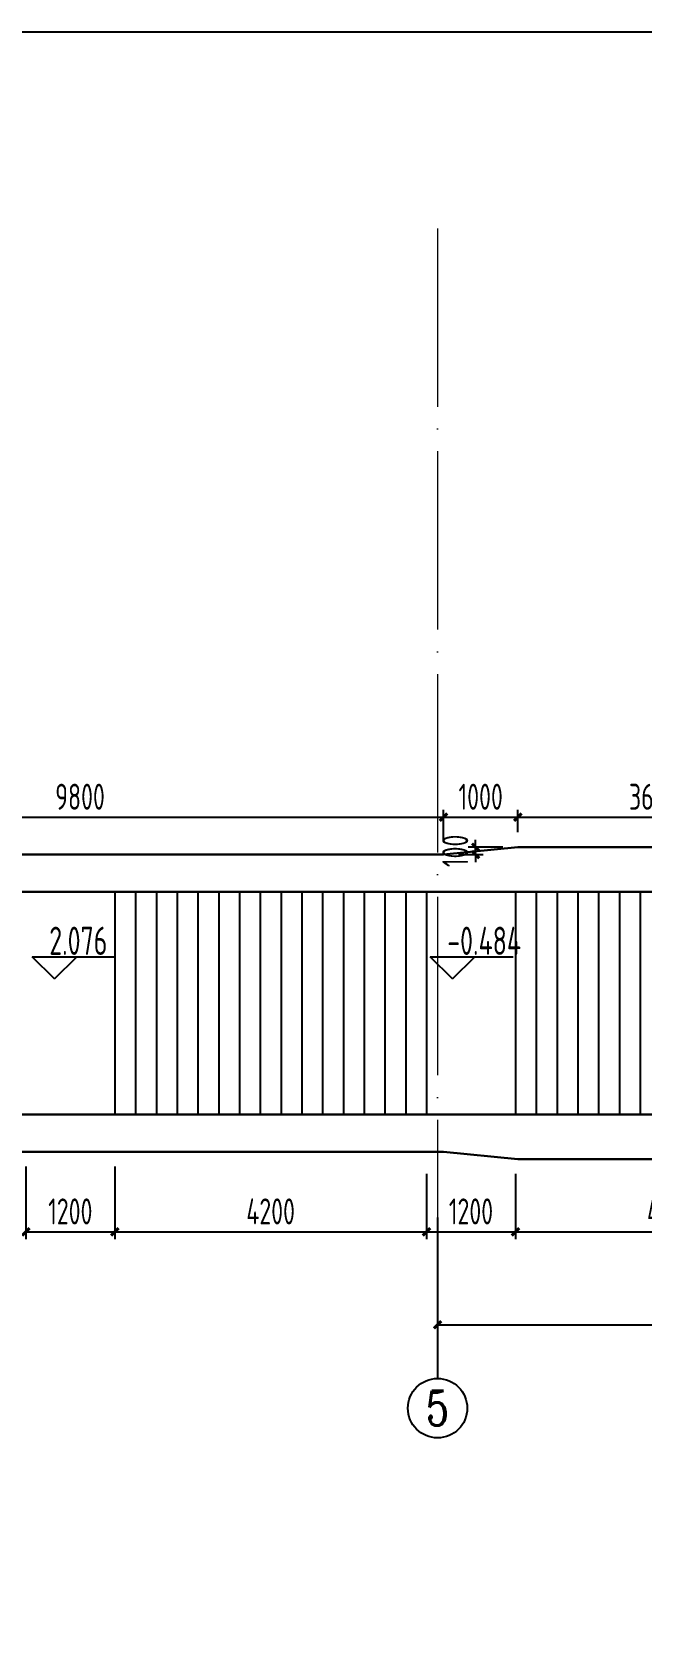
# Model space of a CAD drawing. Header units: millimetres. Extents: x -897614 to 191467, y -439928 to 101803.
# Drawn here: x -15060 to -6839, y -98273 to -76705 of the extents above; entities that cross this region are included whole.
import ezdxf
from ezdxf.enums import TextEntityAlignment as Align

# ---------------------------------------------------------------- set-up
doc = ezdxf.new("R2010")
doc.units = ezdxf.units.MM
doc.header["$LTSCALE"] = 1000
doc.linetypes.add('ACAD_ISO04W100', pattern=[30, 24, -3, 0, -3])
for name, color, linetype in [('AXIS', 3, 'Continuous'), ('DIM_ELEV', 3, 'Continuous'), ('DIM_LEAD', 3, 'Continuous'), ('DIM_SYMB', 3, 'Continuous'), ('STAIR', 2, 'Continuous')]:
    doc.layers.add(name, color=color, linetype=linetype)
for name, color, linetype, lineweight in [('AXIS_TEXT', 7, 'Continuous', 18), ('DOTE', 8, 'ACAD_ISO04W100', 9), ('WALL', 6, 'Continuous', 30)]:
    doc.layers.add(name, color=color, linetype=linetype, lineweight=lineweight)
doc.layers.add('DY', color=1, linetype='Continuous', plot=False)
doc.styles.add('_TCH_AXIS', font='COMPLEX', dxfattribs={"bigfont": 'GBCBIG'})
doc.styles.add('TSSD', font='tssdeng.shx', dxfattribs={"width": 0.7, "bigfont": 'tssdchn.shx'})
doc.dimstyles.new('TSD', dxfattribs={"dimtxt": 350, "dimasz": 100, "dimexe": 100, "dimexo": 200, "dimgap": 100, "dimtad": 1, "dimdec": 0, "dimzin": 0, "dimdsep": 46, "dimtxsty": 'TSSD', "dimblk": 'ARCHTICK', "dimcen": 0.09, "dimclrt": 7, "dimazin": 2, "dimtfac": 1, "dimtdec": 0, "dimtix": 1, "dimtmove": 2, "dimatfit": 3, "dimfxl": 0, "dimtolj": 1, "dimtzin": 0, "dimarcsym": 0})

# ---------------------------------------------------------------- blocks, each defined once
blk = doc.blocks.new('_ArchTick')
at = {"color": 0, "linetype": 'ByBlock', "const_width": 0.4}
blk.add_lwpolyline([(-0.5, -0.5), (0.5, 0.5)], dxfattribs=at)
blk = doc.blocks.new('*D4')
at = {"layer": 'Defpoints', "color": 0, "transparency": 16777216}
for p in [(-9594, -93441), (-1094, -93441), (-1094, -94110)]:
    blk.add_point(p, dxfattribs=at)
at = {"layer": 'DIM_LEAD', "color": 0, "lineweight": -2, "transparency": 16777216}
for p, q in [((-9594, -93641), (-9594, -94210)), ((-1094, -93641), (-1094, -94210)), ((-9594, -94110), (-1094, -94110))]:
    blk.add_line(p, q, dxfattribs=at)
at = {"layer": 'DIM_LEAD', "color": 0, "lineweight": -2, "transparency": 16777216, "xscale": 100, "yscale": 100, "zscale": 100, "rotation": 180}
blk.add_blockref('_ArchTick', (-9594, -94110), dxfattribs=at)
at = {"layer": 'DIM_LEAD', "color": 0, "lineweight": -2, "transparency": 16777216, "xscale": 100, "yscale": 100, "zscale": 100}
blk.add_blockref('_ArchTick', (-1094, -94110), dxfattribs=at)
at = {"layer": 'DIM_LEAD', "color": 7, "transparency": 16777216, "insert": (-5344, -93835), "char_height": 350, "attachment_point": 5, "style": 'TSSD'}
blk.add_mtext('\\A1;8500', dxfattribs=at)
blk = doc.blocks.new('*D9')
at = {"layer": 'Defpoints', "color": 0, "transparency": 16777216}
for p in [(-15144, -91780), (-13944, -91780), (-13944, -92859)]:
    blk.add_point(p, dxfattribs=at)
at = {"layer": 'DIM_LEAD', "color": 0, "lineweight": -2, "transparency": 16777216}
for p, q in [((-15144, -91980), (-15144, -92959)), ((-13944, -91980), (-13944, -92959)), ((-15144, -92859), (-13944, -92859))]:
    blk.add_line(p, q, dxfattribs=at)
at = {"layer": 'DIM_LEAD', "color": 0, "lineweight": -2, "transparency": 16777216, "xscale": 100, "yscale": 100, "zscale": 100, "rotation": 180}
blk.add_blockref('_ArchTick', (-15144, -92859), dxfattribs=at)
at = {"layer": 'DIM_LEAD', "color": 0, "lineweight": -2, "transparency": 16777216, "xscale": 100, "yscale": 100, "zscale": 100}
blk.add_blockref('_ArchTick', (-13944, -92859), dxfattribs=at)
at = {"layer": 'DIM_LEAD', "color": 7, "transparency": 16777216, "insert": (-14544, -92584), "char_height": 350, "attachment_point": 5, "style": 'TSSD'}
blk.add_mtext('\\A1;1200', dxfattribs=at)
blk = doc.blocks.new('*D10')
at = {"layer": 'Defpoints', "color": 0, "transparency": 16777216}
for p in [(-13944, -91780), (-9744, -91876), (-9744, -92859)]:
    blk.add_point(p, dxfattribs=at)
at = {"layer": 'DIM_LEAD', "color": 0, "lineweight": -2, "transparency": 16777216}
for p, q in [((-13944, -91980), (-13944, -92959)), ((-9744, -92076), (-9744, -92959)), ((-13944, -92859), (-9744, -92859))]:
    blk.add_line(p, q, dxfattribs=at)
at = {"layer": 'DIM_LEAD', "color": 0, "lineweight": -2, "transparency": 16777216, "xscale": 100, "yscale": 100, "zscale": 100, "rotation": 180}
blk.add_blockref('_ArchTick', (-13944, -92859), dxfattribs=at)
at = {"layer": 'DIM_LEAD', "color": 0, "lineweight": -2, "transparency": 16777216, "xscale": 100, "yscale": 100, "zscale": 100}
blk.add_blockref('_ArchTick', (-9744, -92859), dxfattribs=at)
at = {"layer": 'DIM_LEAD', "color": 7, "transparency": 16777216, "insert": (-11844, -92584), "char_height": 350, "attachment_point": 5, "style": 'TSSD'}
blk.add_mtext('\\A1;4200', dxfattribs=at)
blk = doc.blocks.new('*D11')
at = {"layer": 'Defpoints', "color": 0, "transparency": 16777216}
for p in [(-9744, -91876), (-8544, -91880), (-8544, -92859)]:
    blk.add_point(p, dxfattribs=at)
at = {"layer": 'DIM_LEAD', "color": 0, "lineweight": -2, "transparency": 16777216}
for p, q in [((-9744, -92076), (-9744, -92959)), ((-8544, -92080), (-8544, -92959)), ((-9744, -92859), (-8544, -92859))]:
    blk.add_line(p, q, dxfattribs=at)
at = {"layer": 'DIM_LEAD', "color": 0, "lineweight": -2, "transparency": 16777216, "xscale": 100, "yscale": 100, "zscale": 100, "rotation": 180}
blk.add_blockref('_ArchTick', (-9744, -92859), dxfattribs=at)
at = {"layer": 'DIM_LEAD', "color": 0, "lineweight": -2, "transparency": 16777216, "xscale": 100, "yscale": 100, "zscale": 100}
blk.add_blockref('_ArchTick', (-8544, -92859), dxfattribs=at)
at = {"layer": 'DIM_LEAD', "color": 7, "transparency": 16777216, "insert": (-9144, -92584), "char_height": 350, "attachment_point": 5, "style": 'TSSD'}
blk.add_mtext('\\A1;1200', dxfattribs=at)
blk = doc.blocks.new('*D12')
at = {"layer": 'Defpoints', "color": 0, "transparency": 16777216}
for p in [(-8544, -91880), (-4344, -91880, 0), (-4344, -92859)]:
    blk.add_point(p, dxfattribs=at)
at = {"layer": 'DIM_LEAD', "color": 0, "lineweight": -2, "transparency": 16777216}
for p, q in [((-8544, -92080), (-8544, -92959)), ((-4344, -92080), (-4344, -92959)), ((-8544, -92859), (-4344, -92859))]:
    blk.add_line(p, q, dxfattribs=at)
at = {"layer": 'DIM_LEAD', "color": 0, "lineweight": -2, "transparency": 16777216, "xscale": 100, "yscale": 100, "zscale": 100, "rotation": 180}
blk.add_blockref('_ArchTick', (-8544, -92859), dxfattribs=at)
at = {"layer": 'DIM_LEAD', "color": 0, "lineweight": -2, "transparency": 16777216, "xscale": 100, "yscale": 100, "zscale": 100}
blk.add_blockref('_ArchTick', (-4344, -92859), dxfattribs=at)
at = {"layer": 'DIM_LEAD', "color": 7, "transparency": 16777216, "insert": (-6444, -92584), "char_height": 350, "attachment_point": 5, "style": 'TSSD'}
blk.add_mtext('\\A1;4200', dxfattribs=at)
blk = doc.blocks.new('*D429')
at = {"layer": 'Defpoints', "color": 0, "transparency": 16777216}
for p in [(-9513, -87276), (-19313, -87780), (-9513, -87780)]:
    blk.add_point(p, dxfattribs=at)
at = {"layer": 'DIM_LEAD', "color": 0, "lineweight": -2, "transparency": 16777216}
for p, q in [((-19313, -87580), (-19313, -87176)), ((-19313, -87276), (-9513, -87276)), ((-9513, -87580), (-9513, -87176))]:
    blk.add_line(p, q, dxfattribs=at)
at = {"layer": 'DIM_LEAD', "color": 0, "lineweight": -2, "transparency": 16777216, "xscale": 100, "yscale": 100, "zscale": 100, "rotation": 180}
blk.add_blockref('_ArchTick', (-19313, -87276), dxfattribs=at)
at = {"layer": 'DIM_LEAD', "color": 0, "lineweight": -2, "transparency": 16777216, "xscale": 100, "yscale": 100, "zscale": 100}
blk.add_blockref('_ArchTick', (-9513, -87276), dxfattribs=at)
at = {"layer": 'DIM_LEAD', "color": 7, "transparency": 16777216, "insert": (-14413, -87001), "char_height": 350, "attachment_point": 5, "style": 'TSSD'}
blk.add_mtext('\\A1;9800', dxfattribs=at)
blk = doc.blocks.new('*D430')
at = {"layer": 'Defpoints', "color": 0, "transparency": 16777216}
for p in [(-8513, -87276), (-8513, -87680, 0), (-9513, -87780)]:
    blk.add_point(p, dxfattribs=at)
at = {"layer": 'DIM_LEAD', "color": 0, "lineweight": -2, "transparency": 16777216}
for p, q in [((-9513, -87580), (-9513, -87176)), ((-9513, -87276), (-8513, -87276)), ((-8513, -87480), (-8513, -87176))]:
    blk.add_line(p, q, dxfattribs=at)
at = {"layer": 'DIM_LEAD', "color": 0, "lineweight": -2, "transparency": 16777216, "xscale": 100, "yscale": 100, "zscale": 100, "rotation": 180}
blk.add_blockref('_ArchTick', (-9513, -87276), dxfattribs=at)
at = {"layer": 'DIM_LEAD', "color": 0, "lineweight": -2, "transparency": 16777216, "xscale": 100, "yscale": 100, "zscale": 100}
blk.add_blockref('_ArchTick', (-8513, -87276), dxfattribs=at)
at = {"layer": 'DIM_LEAD', "color": 7, "transparency": 16777216, "insert": (-9013, -87001), "char_height": 350, "attachment_point": 5, "style": 'TSSD'}
blk.add_mtext('\\A1;1000', dxfattribs=at)
blk = doc.blocks.new('*D431')
at = {"layer": 'Defpoints', "color": 0, "transparency": 16777216}
for p in [(-4894, -87276), (-8513, -87680, 0), (-4894, -87680, 0)]:
    blk.add_point(p, dxfattribs=at)
at = {"layer": 'DIM_LEAD', "color": 0, "lineweight": -2, "transparency": 16777216}
for p, q in [((-8513, -87480), (-8513, -87176)), ((-8513, -87276), (-4894, -87276)), ((-4894, -87480), (-4894, -87176))]:
    blk.add_line(p, q, dxfattribs=at)
at = {"layer": 'DIM_LEAD', "color": 0, "lineweight": -2, "transparency": 16777216, "xscale": 100, "yscale": 100, "zscale": 100, "rotation": 180}
blk.add_blockref('_ArchTick', (-8513, -87276), dxfattribs=at)
at = {"layer": 'DIM_LEAD', "color": 0, "lineweight": -2, "transparency": 16777216, "xscale": 100, "yscale": 100, "zscale": 100}
blk.add_blockref('_ArchTick', (-4894, -87276), dxfattribs=at)
at = {"layer": 'DIM_LEAD', "color": 7, "transparency": 16777216, "insert": (-6703, -87001), "char_height": 350, "attachment_point": 5, "style": 'TSSD'}
blk.add_mtext('\\A1;3619', dxfattribs=at)
blk = doc.blocks.new('*D432')
at = {"layer": 'Defpoints', "color": 0, "transparency": 16777216}
for p in [(-9081, -87680), (-8513, -87680, 0), (-9513, -87780, 0)]:
    blk.add_point(p, dxfattribs=at)
at = {"layer": 'DIM_LEAD', "color": 0, "lineweight": -2, "transparency": 16777216}
for p, q in [((-8713, -87680), (-9181, -87680)), ((-9081, -87680), (-9081, -87580)), ((-9081, -87780), (-9081, -87680)), ((-9313, -87780), (-8981, -87780)), ((-9081, -87780), (-9081, -87880))]:
    blk.add_line(p, q, dxfattribs=at)
at = {"layer": 'DIM_LEAD', "color": 0, "lineweight": -2, "transparency": 16777216, "xscale": 100, "yscale": 100, "zscale": 100}
for p, rotation in [((-9081, -87680), 270), ((-9081, -87780), 90)]:
    blk.add_blockref('_ArchTick', p, dxfattribs=dict(at, rotation=rotation))
at = {"layer": 'DIM_LEAD', "color": 7, "transparency": 16777216, "insert": (-9356, -87730), "char_height": 350, "attachment_point": 5, "rotation": 90, "style": 'TSSD'}
blk.add_mtext('\\A1;100', dxfattribs=at)

msp = doc.modelspace()

# ---------------------------------------------------------------- linework, layer by layer
at = {"layer": 'AXIS'}
msp.add_line((-9593.73288, -92664.79536), (-9593.73288, -94833.3384), dxfattribs=at)
msp.add_circle((-9593.73288, -95233.3384), 400, dxfattribs=at)
at = {"layer": 'DIM_ELEV'}
for p, q in [((-14756.95154, -89454.73673), (-15056.95154, -89154.73673)), ((-15056.95154, -89154.73673), (-13940.45154, -89154.73673)), ((-14756.95154, -89454.73673), (-14456.95154, -89154.73673)), ((-9392.38464, -89454.73673), (-9692.38464, -89154.73673)), ((-9692.38464, -89154.73673), (-8575.88464, -89154.73673)), ((-9392.38464, -89454.73673), (-9092.38464, -89154.73673))]:
    msp.add_line(p, q, dxfattribs=at)
at = {"layer": 'DIM_SYMB'}
msp.add_lwpolyline([(-4287.863, -89620.63828, 0, 0, 0), (-24358.07618, -89620.63828, 160, 0, 0), (-24867.18676, -89620.63822, 0, 0, 0)], format="xyseb", dxfattribs=at)
at = {"layer": 'DOTE', "ltscale": 0.1}
msp.add_line((-9593.73288, -79349.71048), (-9593.73288, -93609.64972), dxfattribs=at)
at = {"layer": 'DY'}
msp.add_lwpolyline([(-36900.37084, -118705.40674), (37349.62916, -118705.40674), (37349.62916, -76705.40674), (-36900.37084, -76705.40674)], close=True, dxfattribs=at)
at = {"layer": 'STAIR'}
for p, q in [((-13943.7947, -88280.09444), (-13943.7947, -91280.09444)), ((-13663.7947, -88280.09444), (-13663.7947, -91280.09444)), ((-13383.7947, -88280.09444), (-13383.7947, -91280.09444)), ((-13103.7947, -88280.09444), (-13103.7947, -91280.09444)), ((-12823.7947, -88280.09444), (-12823.7947, -91280.09444)), ((-12543.7947, -88280.09444), (-12543.7947, -91280.09444)), ((-12263.7947, -88280.09444), (-12263.7947, -91280.09444)), ((-11983.7947, -88280.09444), (-11983.7947, -91280.09444)), ((-11703.7947, -88280.09444), (-11703.7947, -91280.09444)), ((-11423.7947, -88280.09444), (-11423.7947, -91280.09444)), ((-11143.7947, -88280.09444), (-11143.7947, -91280.09444)), ((-10863.7947, -88280.09444), (-10863.7947, -91280.09444)), ((-10583.7947, -88280.09444), (-10583.7947, -91280.09444)), ((-10303.7947, -88280.09444), (-10303.7947, -91280.09444)), ((-10023.7947, -88280.09444), (-10023.7947, -91280.09444)), ((-9743.7947, -88280.09444), (-9743.7947, -91280.09444)), ((-8543.7947, -88280.09444), (-8543.7947, -91280.09444)), ((-8263.7947, -88280.09444), (-8263.7947, -91280.09444)), ((-7983.7947, -88280.09444), (-7983.7947, -91280.09444)), ((-7703.7947, -88280.09444), (-7703.7947, -91280.09444)), ((-7423.7947, -88280.09444), (-7423.7947, -91280.09444)), ((-7143.7947, -88280.09444), (-7143.7947, -91280.09444)), ((-6863.7947, -88280.09444), (-6863.7947, -91280.09444))]:
    msp.add_line(p, q, dxfattribs=at)
at = {"layer": 'WALL'}
for p, q in [((-9512.92186, -87780.11617, 0), (-8512.70691, -87680.09469, 0)), ((-8512.70691, -87680.09469, 0), (-4893.7947, -87680.09477)), ((-19312.70691, -87780.11602, 0), (-9512.92186, -87780.11617, 0)), ((-25603.7947, -88280.09442), (-4293.7947, -88280.09478)), ((-25603.7947, -91280.09408), (24516.1251, -91280.09325)), ((-19312.70691, -91780.07252, 0), (-9512.92186, -91780.0723, 0)), ((-9512.92186, -91780.0723, 0), (-8512.70691, -91880.09378, 0)), ((-8512.70691, -91880.09378, 0), (7487.29007, -91880.0941, 0))]:
    msp.add_line(p, q, dxfattribs=at)

# ---------------------------------------------------------------- texts
at = {"layer": 'AXIS_TEXT', "style": '_TCH_AXIS'}
msp.add_text('5', height=465.94816, dxfattribs=at).set_placement((-9749.04894, -95466.31248), (-9438.41683, -95466.31248), align=Align.FIT)
at = {"layer": 'DIM_ELEV', "style": 'TSSD', "width": 0.7}
for s, p in [('2.076', (-14827.60824, -89130.64168)), ('-0.484', (-9463.04135, -89130.64168))]:
    msp.add_text(s, height=380, dxfattribs=at).set_placement(p)

# ---------------------------------------------------------------- dimensions: what is measured, and where the dimension line sits
at = {"layer": 'DIM_LEAD'}
for base, p1, p2, angle, picture, middle in [((-9512.92186, -87276.23565, 0), (-19312.70691, -87780.11602, 0), (-9512.92186, -87780.11622, 0), 180, '*D429', (-14412.81438, -87001.23565, 0)), ((-8512.70691, -87276.23565, 0), (-9512.92186, -87780.11622, 0), (-8512.70691, -87680.09475, 0), 180, '*D430', (-9012.81438, -87001.23565, 0)), ((-4893.7947, -87276.23565, 0), (-8512.70691, -87680.09475, 0), (-4893.7947, -87680.09448), 180, '*D431', (-6703.2508, -87001.23565, 0)), ((-9081.2999, -87680.09475, 0), (-9512.92186, -87780.11622, 0), (-8512.70691, -87680.09475, 0), 90, '*D432', (-9356.2999, -87730.10549, 0))]:
    dim = msp.add_linear_dim(base=base, p1=p1, p2=p2, angle=angle, dimstyle='TSD', override={"dimtfillclr": 256}, dxfattribs=at)
    dim.commit()
    dim.dimension.update_dxf_attribs({"geometry": picture, "text_midpoint": middle})
for base, p1, p2, picture, middle in [((-13943.7947, -92858.89714), (-15143.7947, -91780.07238), (-13943.7947, -91780.07236), '*D9', (-14543.7947, -92583.89714)), ((-9743.7947, -92858.89714), (-13943.7947, -91780.07236), (-9743.7947, -91876.06994), '*D10', (-11843.7947, -92583.89714)), ((-8543.7947, -92858.89714), (-9743.7947, -91876.06994), (-8543.7947, -91880.0938), '*D11', (-9143.7947, -92583.89714)), ((-4343.7947, -92858.89714), (-8543.7947, -91880.0938), (-4343.7947, -91880.09387, 0), '*D12', (-6443.7947, -92583.89714))]:
    dim = msp.add_linear_dim(base=base, p1=p1, p2=p2, dimstyle='TSD', override={"dimtfillclr": 256}, dxfattribs=at)
    dim.commit()
    dim.dimension.update_dxf_attribs({"geometry": picture, "text_midpoint": middle})
dim = msp.add_aligned_dim(p1=(-9593.73288, -93441.10668), p2=(-1093.73288, -93441.10668), distance=-668.54304, dimstyle='TSD', override={"dimtfillclr": 256}, dxfattribs=at)
dim.commit()
dim.dimension.update_dxf_attribs({"geometry": '*D4', "text_midpoint": (-5343.73288, -93834.64972)})

doc.saveas('drawing.dxf')
